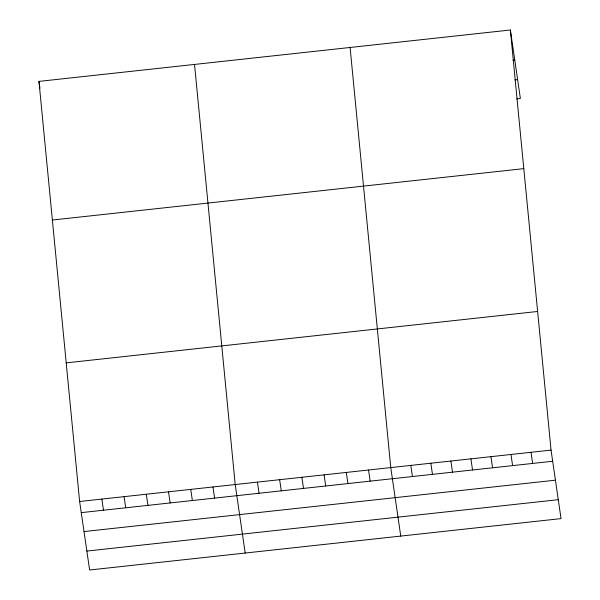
<?xml version="1.0" encoding="UTF-8"?>
<svg xmlns="http://www.w3.org/2000/svg" width="600" height="600" viewBox="0 0 600 600"><rect width="100%" height="100%" fill="white"/><g stroke="black" fill="none" stroke-linecap="round" stroke-linejoin="round"><path stroke-width="0.9" d="M510.375 30L551.048 450.112L561.037 518.61L89.625 570L79.627 501.502L38.963 81.39L510.375 30L520.373 98.498L516.727 98.895M512.94 60.262L514.763 60.068M514.875 79.867L517.612 79.567M52.38 220.028L523.8 168.637M66.21 362.865L537.63 311.475M79.627 501.502L551.048 450.112M81.255 512.64L552.675 461.25M84.015 531.57L555.435 480.18M86.858 551.07L558.278 499.68M531.015 452.303L532.635 463.44M510.975 454.485L512.602 465.623M490.942 456.668L492.562 467.805M470.903 458.85L472.53 469.987M450.87 461.033L452.498 472.17M430.838 463.222L432.457 474.36M410.798 465.405L412.425 476.543M400.755 536.085L390.765 467.588L350.093 47.475M368.543 470.01L370.163 481.147M346.32 472.433L347.94 483.57M324.09 474.855L325.718 485.993M301.868 477.278L303.495 488.415M279.645 479.7L281.272 490.838M257.423 482.123L259.043 493.26M245.19 553.043L235.2 484.545L194.528 64.433M212.97 486.967L214.597 498.105M190.748 489.39L192.375 500.528M168.525 491.812L170.153 502.95M146.303 494.235L147.922 505.373M124.08 496.658L125.7 507.795M101.85 499.08L103.477 510.217M38.963 81.39L39.96 88.245"/></g></svg>
